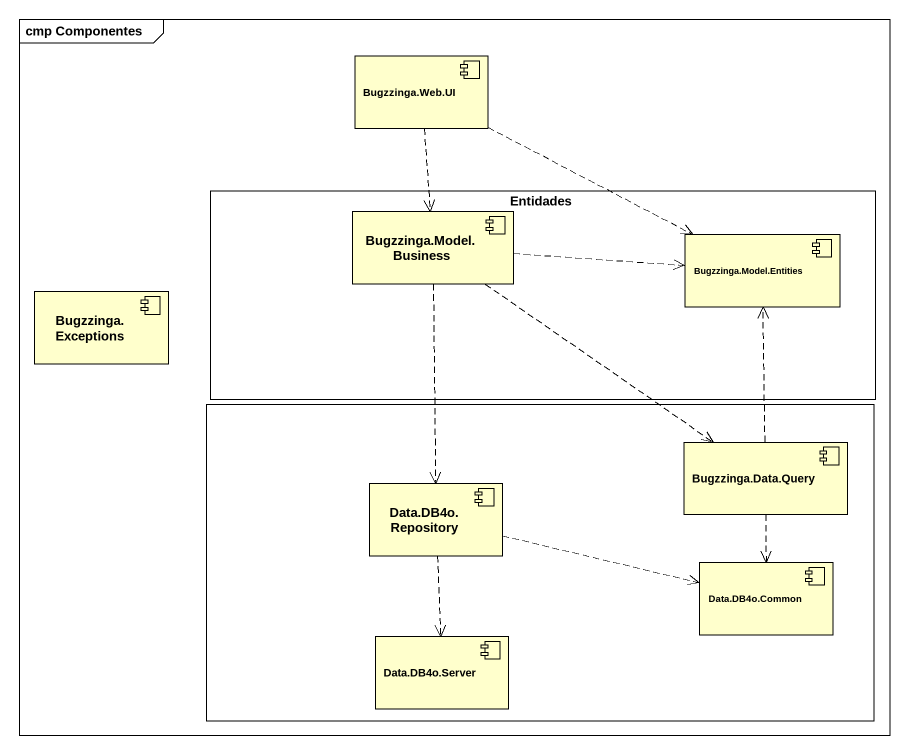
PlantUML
@startuml
mainframe cmp Componentes
component "Bugzzinga.Web.UI" as Bugzzinga_Web_UI
rectangle Entidades {
  component "Bugzzinga.Model.Business" as Bugzzinga_Model_Business
  component "Bugzzinga.Model.Entities" as Bugzzinga_Model_Entities
}
component "Bugzzinga.Exceptions" as Bugzzinga_Exceptions
rectangle " " as rectangle1 {
  component "Bugzzinga.Data.Query" as Bugzzinga_Data_Query
  component "Data.DB4o.Repository" as Data_DB4o_Repository
  component "Data.DB4o.Common" as Data_DB4o_Common
  component "Data.DB4o.Server" as Data_DB4o_Server
}
Bugzzinga_Web_UI ..> Bugzzinga_Model_Business
Bugzzinga_Web_UI .right.> Bugzzinga_Model_Entities
Bugzzinga_Model_Business .right.> Bugzzinga_Model_Entities
Bugzzinga_Model_Business ..> Bugzzinga_Data_Query
Bugzzinga_Model_Business ..> Data_DB4o_Repository
Bugzzinga_Data_Query .up.> Bugzzinga_Model_Entities
Bugzzinga_Data_Query ..> Data_DB4o_Common
Data_DB4o_Repository .right.> Data_DB4o_Common
Data_DB4o_Repository ..> Data_DB4o_Server
@enduml
